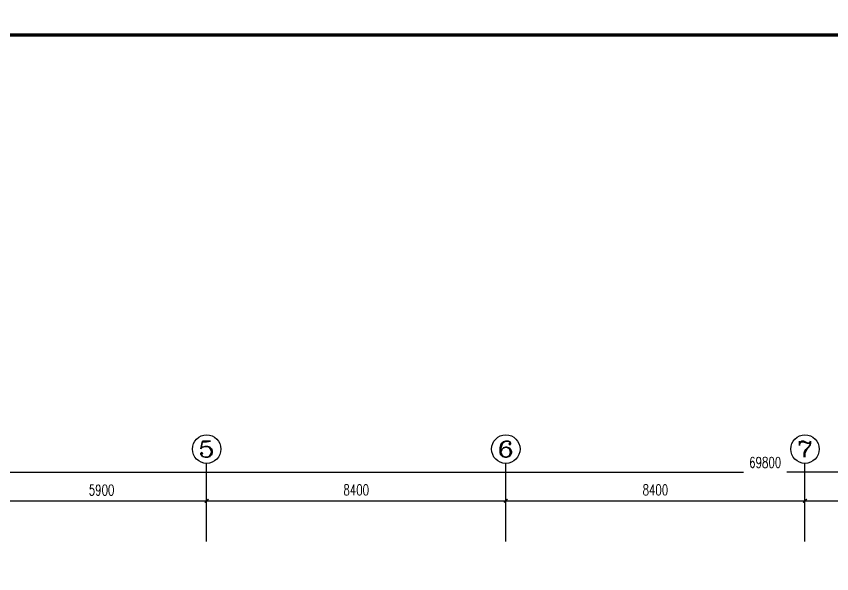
# Model space of a CAD drawing. Extents: x 2166032 to 5302137, y 581493 to 2416206.
# Drawn here: x 2343399 to 2366293, y 1076809 to 1092445 of the extents above; entities that cross this region are included whole.
import ezdxf
from ezdxf.enums import TextEntityAlignment as Align

# ---------------------------------------------------------------- set-up
doc = ezdxf.new("R2010")
doc.units = 0
doc.header["$LTSCALE"] = 1000
doc.header["$MEASUREMENT"] = 0
for name, color, linetype in [('AXIS', 3, 'Continuous'), ('AXIS_TEXT', 7, 'Continuous'), ('PUB_TITLE', 137, 'Continuous')]:
    doc.layers.add(name, color=color, linetype=linetype)
doc.styles.add('_TCH_AXIS', font='complex_.ttf')
doc.styles.add('COMPLEX', font='complex_.ttf')
doc.styles.add('DIM_FONT', font='simplex_.ttf', dxfattribs={"width": 0.7})
doc.dimstyles.new('DIMN', dxfattribs={"dimtxt": 300, "dimasz": 100, "dimexe": 250, "dimexo": 300, "dimgap": 150, "dimtad": 1, "dimdec": 0, "dimzin": 0, "dimdsep": 46, "dimtxsty": 'DIM_FONT', "dimblk": 'ARCHTICK', "dimcen": 0.09, "dimclrt": 7, "dimazin": 2, "dimtfac": 1, "dimtdec": 0, "dimtix": 1, "dimtmove": 2, "dimatfit": 3, "dimldrblk": 'ARCHTICK', "dimfxl": 1, "dimtolj": 1, "dimtzin": 0, "dimarcsym": 0})

# ---------------------------------------------------------------- blocks, each defined once
blk = doc.blocks.new('_ArchTick')
at = {"color": 0, "linetype": 'ByBlock', "const_width": 0.4}
blk.add_lwpolyline([(-0.5, -0.5), (0.5, 0.5)], dxfattribs=at)
blk = doc.blocks.new('*D2375')
at = {"layer": 'AXIS', "color": 0, "lineweight": -2}
for p, q in [((2342843, 1078189), (2342843, 1079104)), ((2348743, 1078189), (2348743, 1079104)), ((2342843, 1078854), (2348743, 1078854))]:
    blk.add_line(p, q, dxfattribs=at)
at = {"layer": 'Defpoints', "color": 0}
for p in [(2348743, 1078854), (2342843, 1077889), (2348743, 1077889)]:
    blk.add_point(p, dxfattribs=at)
at = {"layer": 'AXIS', "color": 0, "lineweight": -2, "xscale": 100, "yscale": 100, "zscale": 100, "rotation": 180}
blk.add_blockref('_ArchTick', (2342843, 1078854), dxfattribs=at)
at = {"layer": 'AXIS', "color": 0, "lineweight": -2, "xscale": 100, "yscale": 100, "zscale": 100}
blk.add_blockref('_ArchTick', (2348743, 1078854), dxfattribs=at)
at = {"layer": 'AXIS', "color": 7, "insert": (2345793, 1079156), "char_height": 300, "attachment_point": 5, "style": 'DIM_FONT'}
blk.add_mtext('\\A1;5900', dxfattribs=at)
blk = doc.blocks.new('*D2376')
at = {"layer": 'AXIS', "color": 0, "lineweight": -2}
for p, q in [((2348743, 1078189), (2348743, 1079104)), ((2357143, 1078189), (2357143, 1079104)), ((2348743, 1078854), (2357143, 1078854))]:
    blk.add_line(p, q, dxfattribs=at)
at = {"layer": 'Defpoints', "color": 0}
for p in [(2357143, 1078854), (2348743, 1077889), (2357143, 1077889)]:
    blk.add_point(p, dxfattribs=at)
at = {"layer": 'AXIS', "color": 0, "lineweight": -2, "xscale": 100, "yscale": 100, "zscale": 100, "rotation": 180}
blk.add_blockref('_ArchTick', (2348743, 1078854), dxfattribs=at)
at = {"layer": 'AXIS', "color": 0, "lineweight": -2, "xscale": 100, "yscale": 100, "zscale": 100}
blk.add_blockref('_ArchTick', (2357143, 1078854), dxfattribs=at)
at = {"layer": 'AXIS', "color": 7, "insert": (2352943, 1079159), "char_height": 300, "attachment_point": 5, "style": 'DIM_FONT'}
blk.add_mtext('\\A1;8400', dxfattribs=at)
blk = doc.blocks.new('*D2377')
at = {"layer": 'AXIS', "color": 0, "lineweight": -2}
for p, q in [((2357143, 1078189), (2357143, 1079104)), ((2365543, 1078189), (2365543, 1079104)), ((2357143, 1078854), (2365543, 1078854))]:
    blk.add_line(p, q, dxfattribs=at)
at = {"layer": 'Defpoints', "color": 0}
for p in [(2365543, 1078854), (2357143, 1077889), (2365543, 1077889)]:
    blk.add_point(p, dxfattribs=at)
at = {"layer": 'AXIS', "color": 0, "lineweight": -2, "xscale": 100, "yscale": 100, "zscale": 100, "rotation": 180}
blk.add_blockref('_ArchTick', (2357143, 1078854), dxfattribs=at)
at = {"layer": 'AXIS', "color": 0, "lineweight": -2, "xscale": 100, "yscale": 100, "zscale": 100}
blk.add_blockref('_ArchTick', (2365543, 1078854), dxfattribs=at)
at = {"layer": 'AXIS', "color": 7, "insert": (2361343, 1079159), "char_height": 300, "attachment_point": 5, "style": 'DIM_FONT'}
blk.add_mtext('\\A1;8400', dxfattribs=at)
blk = doc.blocks.new('*D2378')
at = {"layer": 'AXIS', "color": 0, "lineweight": -2}
for p, q in [((2365543, 1078189), (2365543, 1079104)), ((2373943, 1078189), (2373943, 1079104)), ((2365543, 1078854), (2373943, 1078854))]:
    blk.add_line(p, q, dxfattribs=at)
at = {"layer": 'Defpoints', "color": 0}
for p in [(2373943, 1078854), (2365543, 1077889), (2373943, 1077889)]:
    blk.add_point(p, dxfattribs=at)
at = {"layer": 'AXIS', "color": 0, "lineweight": -2, "xscale": 100, "yscale": 100, "zscale": 100, "rotation": 180}
blk.add_blockref('_ArchTick', (2365543, 1078854), dxfattribs=at)
at = {"layer": 'AXIS', "color": 0, "lineweight": -2, "xscale": 100, "yscale": 100, "zscale": 100}
blk.add_blockref('_ArchTick', (2373943, 1078854), dxfattribs=at)
at = {"layer": 'AXIS', "color": 7, "insert": (2369743, 1079159), "char_height": 300, "attachment_point": 5, "style": 'DIM_FONT'}
blk.add_mtext('\\A1;8400', dxfattribs=at)
blk = doc.blocks.new('*D2414')
at = {"layer": 'AXIS', "color": 0, "lineweight": -2}
for p, q in [((2330543, 1078489), (2330543, 1079904)), ((2400343, 1078489), (2400343, 1079904)), ((2330543, 1079654), (2363816, 1079654)), ((2400343, 1079654), (2365036, 1079654))]:
    blk.add_line(p, q, dxfattribs=at)
at = {"layer": 'Defpoints', "color": 0}
for p in [(2400343, 1079654), (2330543, 1078189), (2400343, 1078189)]:
    blk.add_point(p, dxfattribs=at)
at = {"layer": 'AXIS', "color": 0, "lineweight": -2, "xscale": 100, "yscale": 100, "zscale": 100, "rotation": 180}
blk.add_blockref('_ArchTick', (2330543, 1079654), dxfattribs=at)
at = {"layer": 'AXIS', "color": 0, "lineweight": -2, "xscale": 100, "yscale": 100, "zscale": 100}
blk.add_blockref('_ArchTick', (2400343, 1079654), dxfattribs=at)
at = {"layer": 'AXIS', "color": 7, "insert": (2364426, 1079929), "char_height": 300, "attachment_point": 5, "style": 'DIM_FONT'}
blk.add_mtext('\\A1;69800', dxfattribs=at)
blk = doc.blocks.new('_AXISO')
blk.add_circle((0, 0), 0.5)
at = {"layer": 'AXIS_TEXT', "style": 'COMPLEX', "width": 1.171875}
blk.add_attdef('A', text='', height=0.56, dxfattribs=at).set_placement((-0.25, -0.28), (0.25, -0.28), align=Align.FIT)

msp = doc.modelspace()

# ---------------------------------------------------------------- linework, layer by layer
msp.add_circle((2604640.5, 1020101.3), 438608.5)
at = {"layer": 'AXIS'}
for p, q in [((2348743.4, 1077714.3), (2348743.4, 1079904.4)), ((2357143.4, 1077714.3), (2357143.4, 1079904.4)), ((2365543.4, 1077714.3), (2365543.4, 1079904.4))]:
    msp.add_line(p, q, dxfattribs=at)
at = {"layer": 'PUB_TITLE', "const_width": 100}
msp.add_lwpolyline([(2316473.2, 1034519.6), (2418073.2, 1034519.6), (2418073.2, 1091919.6), (2316473.2, 1091919.6)], close=True, dxfattribs=at)

# ---------------------------------------------------------------- block references
at = {"layer": 'AXIS'}
ref = msp.add_blockref('_AXISO', (2348743.4, 1080304.4), dxfattribs=dict(at, xscale=800, yscale=800, zscale=800))
ref.add_attrib('A', '5', dxfattribs={"layer": 'AXIS_TEXT', "height": 452.5, "style": '_TCH_AXIS', "width": 1.049113}).set_placement((2348517.1, 1080078.1), (2348969.6, 1080078.1), align=Align.FIT)
ref = msp.add_blockref('_AXISO', (2357143.4, 1080304.4), dxfattribs=dict(at, xscale=800, yscale=800, zscale=800))
ref.add_attrib('A', '6', dxfattribs={"layer": 'AXIS_TEXT', "height": 452.5, "style": '_TCH_AXIS', "width": 1.049113}).set_placement((2356917.1, 1080078.1), (2357369.6, 1080078.1), align=Align.FIT)
ref = msp.add_blockref('_AXISO', (2365543.4, 1080304.4), dxfattribs=dict(at, xscale=800, yscale=800, zscale=800))
ref.add_attrib('A', '7', dxfattribs={"layer": 'AXIS_TEXT', "height": 452.5, "style": '_TCH_AXIS', "width": 1.049113}).set_placement((2365317.1, 1080078.1), (2365769.6, 1080078.1), align=Align.FIT)

# ---------------------------------------------------------------- dimensions: what is measured, and where the dimension line sits
dim = msp.add_linear_dim(base=(2400343.4, 1079654.4), p1=(2330543.4, 1078188.6), p2=(2400343.4, 1078188.6), angle=0, dimstyle='DIMN', dxfattribs=at)
dim.commit()
dim.dimension.update_dxf_attribs({"geometry": '*D2414', "text_midpoint": (2364426.2, 1079929.4), "dimtype": 161})
for p1, p2, picture, middle in [((2342843.4, 1077888.6), (2348743.4, 1077888.6), '*D2375', (2345793.4, 1079155.8)), ((2348743.4, 1077888.6), (2357143.4, 1077888.6), '*D2376', (2352943.4, 1079159.2)), ((2357143.4, 1077888.6), (2365543.4, 1077888.6), '*D2377', (2361343.4, 1079159.2)), ((2365543.4, 1077888.6), (2373943.4, 1077888.6), '*D2378', (2369743.4, 1079159.2))]:
    dim = msp.add_aligned_dim(p1=p1, p2=p2, distance=965.8, dimstyle='DIMN', dxfattribs=at)
    dim.commit()
    dim.dimension.update_dxf_attribs({"geometry": picture, "text_midpoint": middle})

doc.saveas('drawing.dxf')
